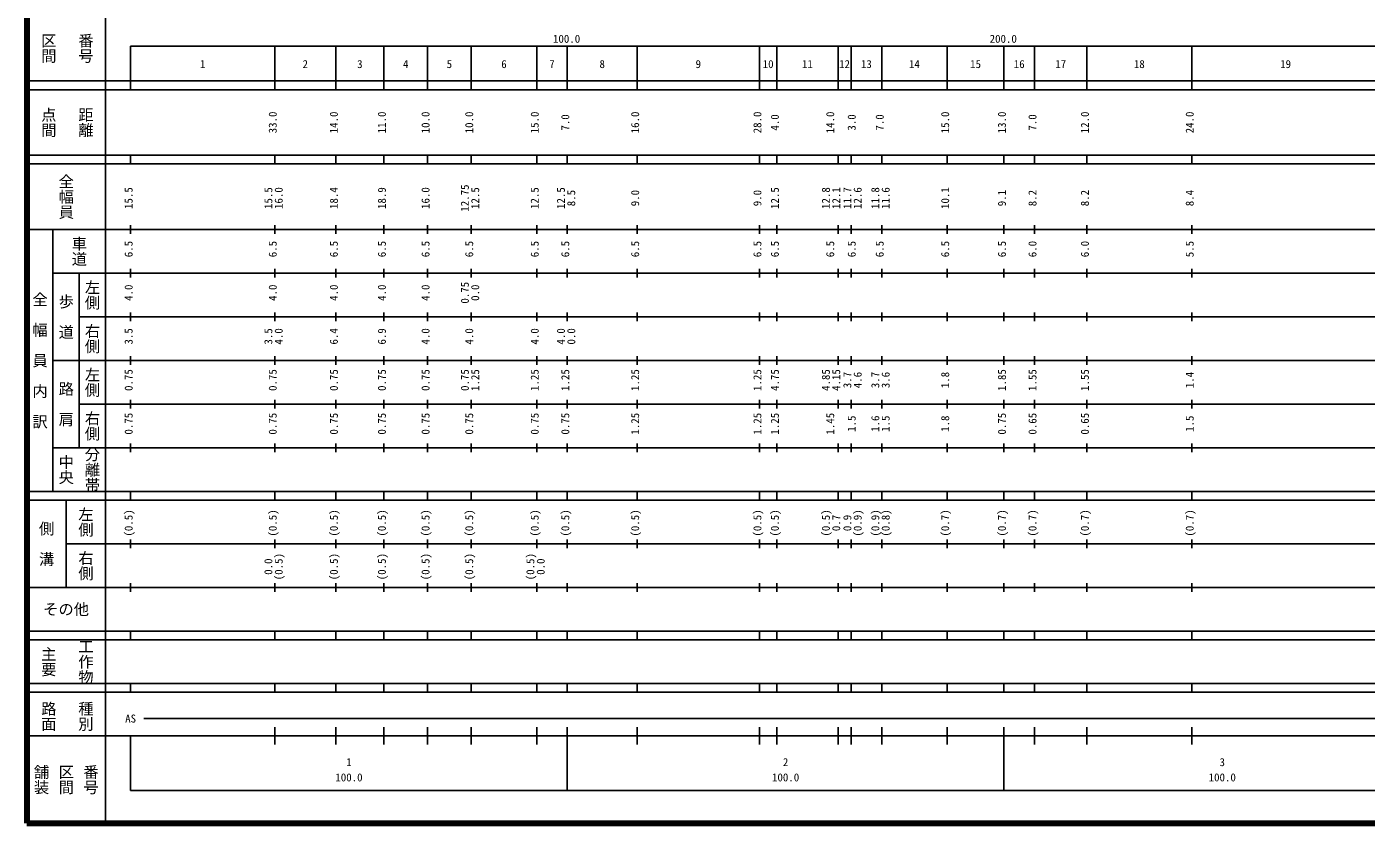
# Model space of a CAD drawing. Units: millimetres on the paper, enlarged 1000 times. Extents: x 40000 to 680000, y 20000 to 380000.
# Drawn here: x 40000 to 346747, y 20000 to 202409 of the extents above; entities that cross this region are included whole.
import ezdxf
from ezdxf.enums import TextEntityAlignment as Align

# ---------------------------------------------------------------- set-up
doc = ezdxf.new("R2010")
doc.units = ezdxf.units.MM
doc.header["$LTSCALE"] = 1000
doc.layers.add('M-TTL', color=2, linetype='Continuous', lineweight=140)
doc.layers.add('M-TTL-BAND', color=7, linetype='Continuous', lineweight=25)
doc.styles.add('@ＭＳ ゴシック', font='')
doc.styles.add('ＭＳ ゴシック', font='')
doc.styles.get('@ＭＳ ゴシック').set_extended_font_data('@MS Gothic')
doc.styles.get('ＭＳ ゴシック').set_extended_font_data('MS Gothic')

msp = doc.modelspace()

# ---------------------------------------------------------------- linework, layer by layer
at = {"layer": 'M-TTL'}
for p, q in [((40000, 380000), (40000, 20000)), ((40000, 20000), (680000, 20000))]:
    msp.add_line(p, q, dxfattribs=at)
at = {"layer": 'M-TTL-BAND'}
for p, q in [((58000, 370000), (58000, 20000)), ((63781, 198000), (63781, 188000)), ((63781, 198000), (579000, 198000)), ((96781, 188000), (96781, 198000)), ((110781, 188000), (110781, 198000)), ((121781, 188000), (121781, 198000)), ((131781, 188000), (131781, 198000)), ((141781, 188000), (141781, 198000)), ((156781, 188000), (156781, 198000)), ((163781, 188000), (163781, 198000)), ((179781, 188000), (179781, 198000)), ((207781, 188000), (207781, 198000)), ((211781, 188000), (211781, 198000)), ((225781, 188000), (225781, 198000)), ((228781, 188000), (228781, 198000)), ((235781, 188000), (235781, 198000)), ((250781, 188000), (250781, 198000)), ((263781, 188000), (263781, 198000)), ((270781, 188000), (270781, 198000)), ((282781, 188000), (282781, 198000)), ((306781, 188000), (306781, 198000)), ((40000, 190000), (579000, 190000)), ((40000, 188000), (579000, 188000)), ((40000, 173000), (579000, 173000)), ((63781, 171000), (63781, 173000)), ((96781, 171000), (96781, 173000)), ((110781, 171000), (110781, 173000)), ((121781, 171000), (121781, 173000)), ((131781, 171000), (131781, 173000)), ((141781, 171000), (141781, 173000)), ((156781, 171000), (156781, 173000)), ((163781, 171000), (163781, 173000)), ((179781, 171000), (179781, 173000)), ((207781, 171000), (207781, 173000)), ((211781, 171000), (211781, 173000)), ((225781, 171000), (225781, 173000)), ((228781, 171000), (228781, 173000)), ((235781, 171000), (235781, 173000)), ((250781, 171000), (250781, 173000)), ((263781, 171000), (263781, 173000)), ((270781, 171000), (270781, 173000)), ((282781, 171000), (282781, 173000)), ((306781, 171000), (306781, 173000)), ((40000, 171000), (579000, 171000)), ((63781, 155000), (63781, 157000)), ((96781, 155000), (96781, 157000)), ((110781, 155000), (110781, 157000)), ((121781, 155000), (121781, 157000)), ((131781, 155000), (131781, 157000)), ((141781, 155000), (141781, 157000)), ((156781, 155000), (156781, 157000)), ((163781, 155000), (163781, 157000)), ((179781, 155000), (179781, 157000)), ((207781, 155000), (207781, 157000)), ((211781, 155000), (211781, 157000)), ((225781, 155000), (225781, 157000)), ((228781, 155000), (228781, 157000)), ((235781, 155000), (235781, 157000)), ((250781, 155000), (250781, 157000)), ((263781, 155000), (263781, 157000)), ((270781, 155000), (270781, 157000)), ((282781, 155000), (282781, 157000)), ((306781, 155000), (306781, 157000)), ((40000, 156000), (579000, 156000)), ((46000, 96000), (46000, 156000)), ((46000, 146000), (579000, 146000)), ((52000, 146000), (52000, 106000)), ((63781, 145000), (63781, 147000)), ((96781, 145000), (96781, 147000)), ((110781, 145000), (110781, 147000)), ((121781, 145000), (121781, 147000)), ((131781, 145000), (131781, 147000)), ((141781, 145000), (141781, 147000)), ((156781, 145000), (156781, 147000)), ((163781, 145000), (163781, 147000)), ((179781, 145000), (179781, 147000)), ((207781, 145000), (207781, 147000)), ((211781, 145000), (211781, 147000)), ((225781, 145000), (225781, 147000)), ((228781, 145000), (228781, 147000)), ((235781, 145000), (235781, 147000)), ((250781, 145000), (250781, 147000)), ((263781, 145000), (263781, 147000)), ((270781, 145000), (270781, 147000)), ((282781, 145000), (282781, 147000)), ((306781, 145000), (306781, 147000)), ((52000, 136000), (579000, 136000)), ((63781, 135000), (63781, 137000)), ((96781, 135000), (96781, 137000)), ((110781, 135000), (110781, 137000)), ((121781, 135000), (121781, 137000)), ((131781, 135000), (131781, 137000)), ((141781, 135000), (141781, 137000)), ((156781, 135000), (156781, 137000)), ((163781, 135000), (163781, 137000)), ((179781, 135000), (179781, 137000)), ((207781, 135000), (207781, 137000)), ((211781, 135000), (211781, 137000)), ((225781, 135000), (225781, 137000)), ((228781, 135000), (228781, 137000)), ((235781, 135000), (235781, 137000)), ((250781, 135000), (250781, 137000)), ((263781, 135000), (263781, 137000)), ((270781, 135000), (270781, 137000)), ((282781, 135000), (282781, 137000)), ((306781, 135000), (306781, 137000)), ((46000, 126000), (579000, 126000)), ((63781, 125000), (63781, 127000)), ((96781, 125000), (96781, 127000)), ((110781, 125000), (110781, 127000)), ((121781, 125000), (121781, 127000)), ((131781, 125000), (131781, 127000)), ((141781, 125000), (141781, 127000)), ((156781, 125000), (156781, 127000)), ((163781, 125000), (163781, 127000)), ((179781, 125000), (179781, 127000)), ((207781, 125000), (207781, 127000)), ((211781, 125000), (211781, 127000)), ((225781, 125000), (225781, 127000)), ((228781, 125000), (228781, 127000)), ((235781, 125000), (235781, 127000)), ((250781, 125000), (250781, 127000)), ((263781, 125000), (263781, 127000)), ((270781, 125000), (270781, 127000)), ((282781, 125000), (282781, 127000)), ((306781, 125000), (306781, 127000)), ((63781, 115000), (63781, 117000)), ((96781, 115000), (96781, 117000)), ((110781, 115000), (110781, 117000)), ((121781, 115000), (121781, 117000)), ((131781, 115000), (131781, 117000)), ((141781, 115000), (141781, 117000)), ((156781, 115000), (156781, 117000)), ((163781, 115000), (163781, 117000)), ((179781, 115000), (179781, 117000)), ((207781, 115000), (207781, 117000)), ((211781, 115000), (211781, 117000)), ((225781, 115000), (225781, 117000)), ((228781, 115000), (228781, 117000)), ((235781, 115000), (235781, 117000)), ((250781, 115000), (250781, 117000)), ((263781, 115000), (263781, 117000)), ((270781, 115000), (270781, 117000)), ((282781, 115000), (282781, 117000)), ((306781, 115000), (306781, 117000)), ((52000, 116000), (579000, 116000)), ((46000, 106000), (579000, 106000)), ((63781, 105000), (63781, 107000)), ((96781, 105000), (96781, 107000)), ((110781, 105000), (110781, 107000)), ((121781, 105000), (121781, 107000)), ((131781, 105000), (131781, 107000)), ((141781, 105000), (141781, 107000)), ((156781, 105000), (156781, 107000)), ((163781, 105000), (163781, 107000)), ((179781, 105000), (179781, 107000)), ((207781, 105000), (207781, 107000)), ((211781, 105000), (211781, 107000)), ((225781, 105000), (225781, 107000)), ((228781, 105000), (228781, 107000)), ((235781, 105000), (235781, 107000)), ((250781, 105000), (250781, 107000)), ((263781, 105000), (263781, 107000)), ((270781, 105000), (270781, 107000)), ((282781, 105000), (282781, 107000)), ((306781, 105000), (306781, 107000)), ((40000, 96000), (579000, 96000)), ((63781, 94000), (63781, 96000)), ((96781, 94000), (96781, 96000)), ((110781, 94000), (110781, 96000)), ((121781, 94000), (121781, 96000)), ((131781, 94000), (131781, 96000)), ((141781, 94000), (141781, 96000)), ((156781, 94000), (156781, 96000)), ((163781, 94000), (163781, 96000)), ((179781, 94000), (179781, 96000)), ((207781, 94000), (207781, 96000)), ((211781, 94000), (211781, 96000)), ((225781, 94000), (225781, 96000)), ((228781, 94000), (228781, 96000)), ((235781, 94000), (235781, 96000)), ((250781, 94000), (250781, 96000)), ((263781, 94000), (263781, 96000)), ((270781, 94000), (270781, 96000)), ((282781, 94000), (282781, 96000)), ((306781, 94000), (306781, 96000)), ((40000, 94000), (579000, 94000)), ((49000, 94000), (49000, 74000)), ((49000, 84000), (579000, 84000)), ((63781, 83000), (63781, 85000)), ((96781, 83000), (96781, 85000)), ((110781, 83000), (110781, 85000)), ((121781, 83000), (121781, 85000)), ((131781, 83000), (131781, 85000)), ((141781, 83000), (141781, 85000)), ((156781, 83000), (156781, 85000)), ((163781, 83000), (163781, 85000)), ((179781, 83000), (179781, 85000)), ((207781, 83000), (207781, 85000)), ((211781, 83000), (211781, 85000)), ((225781, 83000), (225781, 85000)), ((228781, 83000), (228781, 85000)), ((235781, 83000), (235781, 85000)), ((250781, 83000), (250781, 85000)), ((263781, 83000), (263781, 85000)), ((270781, 83000), (270781, 85000)), ((282781, 83000), (282781, 85000)), ((306781, 83000), (306781, 85000)), ((40000, 74000), (579000, 74000)), ((63781, 73000), (63781, 75000)), ((96781, 73000), (96781, 75000)), ((110781, 73000), (110781, 75000)), ((121781, 73000), (121781, 75000)), ((131781, 73000), (131781, 75000)), ((141781, 73000), (141781, 75000)), ((156781, 73000), (156781, 75000)), ((163781, 73000), (163781, 75000)), ((179781, 73000), (179781, 75000)), ((207781, 73000), (207781, 75000)), ((211781, 73000), (211781, 75000)), ((225781, 73000), (225781, 75000)), ((228781, 73000), (228781, 75000)), ((235781, 73000), (235781, 75000)), ((250781, 73000), (250781, 75000)), ((263781, 73000), (263781, 75000)), ((270781, 73000), (270781, 75000)), ((282781, 73000), (282781, 75000)), ((306781, 73000), (306781, 75000)), ((40000, 64000), (579000, 64000)), ((40000, 62000), (579000, 62000)), ((63781, 62000), (63781, 64000)), ((96781, 62000), (96781, 64000)), ((110781, 62000), (110781, 64000)), ((121781, 62000), (121781, 64000)), ((131781, 62000), (131781, 64000)), ((141781, 62000), (141781, 64000)), ((156781, 62000), (156781, 64000)), ((163781, 62000), (163781, 64000)), ((179781, 62000), (179781, 64000)), ((207781, 62000), (207781, 64000)), ((211781, 62000), (211781, 64000)), ((225781, 62000), (225781, 64000)), ((228781, 62000), (228781, 64000)), ((235781, 62000), (235781, 64000)), ((250781, 62000), (250781, 64000)), ((263781, 62000), (263781, 64000)), ((270781, 62000), (270781, 64000)), ((282781, 62000), (282781, 64000)), ((306781, 62000), (306781, 64000)), ((40000, 52000), (579000, 52000)), ((40000, 50000), (579000, 50000)), ((63781, 50000), (63781, 52000)), ((96781, 50000), (96781, 52000)), ((110781, 50000), (110781, 52000)), ((121781, 50000), (121781, 52000)), ((131781, 50000), (131781, 52000)), ((141781, 50000), (141781, 52000)), ((156781, 50000), (156781, 52000)), ((163781, 50000), (163781, 52000)), ((179781, 50000), (179781, 52000)), ((207781, 50000), (207781, 52000)), ((211781, 50000), (211781, 52000)), ((225781, 50000), (225781, 52000)), ((228781, 50000), (228781, 52000)), ((235781, 50000), (235781, 52000)), ((250781, 50000), (250781, 52000)), ((263781, 50000), (263781, 52000)), ((270781, 50000), (270781, 52000)), ((282781, 50000), (282781, 52000)), ((306781, 50000), (306781, 52000)), ((66781, 44000), (569781, 44000)), ((40000, 40000), (579000, 40000)), ((63781, 40000), (63781, 27500)), ((96781, 38000), (96781, 42000)), ((110781, 38000), (110781, 42000)), ((121781, 38000), (121781, 42000)), ((131781, 38000), (131781, 42000)), ((141781, 38000), (141781, 42000)), ((156781, 38000), (156781, 42000)), ((163781, 27500), (163781, 42000)), ((179781, 38000), (179781, 42000)), ((207781, 38000), (207781, 42000)), ((211781, 38000), (211781, 42000)), ((225781, 38000), (225781, 42000)), ((228781, 38000), (228781, 42000)), ((235781, 38000), (235781, 42000)), ((250781, 38000), (250781, 42000)), ((263781, 27500), (263781, 42000)), ((270781, 38000), (270781, 42000)), ((282781, 38000), (282781, 42000)), ((306781, 38000), (306781, 42000)), ((63781, 27500), (579000, 27500))]:
    msp.add_line(p, q, dxfattribs=at)

# ---------------------------------------------------------------- texts
at = {"layer": 'M-TTL-BAND', "style": '@ＭＳ ゴシック'}
for s, p in [('区間', (45000, 197500)), ('番号', (53500, 197500)), ('点間', (45000, 180500)), ('距離', (53500, 180500)), ('全幅員', (49000, 163500)), ('車道', (52000, 151000)), ('左側', (55000, 141000)), ('全\u3000幅\u3000員\u3000内\u3000訳', (43000, 126000)), ('歩\u3000道', (49000, 136000)), ('右側', (55000, 131000)), ('左側', (55000, 121000)), ('路\u3000肩', (49000, 116000)), ('右側', (55000, 111000)), ('中央', (49000, 101000)), ('分離帯', (55000, 101000)), ('左側', (53500, 89000)), ('側\u3000溝', (44500, 84000)), ('右側', (53500, 79000)), ('工作物', (53500, 57000)), ('主要', (45000, 57000)), ('路面', (45000, 44500)), ('種別', (53500, 44500)), ('舗装', (43333, 30000)), ('区間', (49000, 30000)), ('番号', (54667, 30000))]:
    msp.add_text(s, height=2566, rotation=270, dxfattribs=at).set_placement(p, align=Align.MIDDLE_CENTER)
at = {"layer": 'M-TTL-BAND', "style": 'ＭＳ ゴシック'}
for s, p in [('100.0', (163625, 198195)), ('200.0', (263625, 198195)), ('1', (80281, 192405)), ('2', (103781, 192405)), ('3', (116281, 192405)), ('4', (126781, 192405)), ('5', (136781, 192405)), ('6', (149281, 192405)), ('7', (160281, 192405)), ('8', (171781, 192405)), ('9', (193781, 192405)), ('10', (209781, 192405)), ('11', (218781, 192405)), ('12', (227281, 192405)), ('13', (232281, 192405)), ('14', (243281, 192405)), ('15', (257281, 192405)), ('16', (267281, 192405)), ('17', (276781, 192405)), ('18', (294781, 192405)), ('19', (328281, 192405)), ('AS', (63781, 42500)), ('1', (113781, 32523)), ('2', (213781, 32523)), ('3', (313781, 32523)), ('100.0', (113781, 29033)), ('100.0', (213781, 29033)), ('100.0', (313781, 29033))]:
    msp.add_text(s, height=1833, dxfattribs=at).set_placement(p, align=Align.BOTTOM_CENTER)
for s, p in [('33.0', (97781, 180500)), ('14.0', (111781, 180500)), ('11.0', (122781, 180500)), ('10.0', (132781, 180500)), ('10.0', (142781, 180500)), ('15.0', (157781, 180500)), ('7.0', (164781, 180500)), ('16.0', (180781, 180500)), ('28.0', (208781, 180500)), ('4.0', (212781, 180500)), ('14.0', (225458, 180500)), ('3.0', (230371, 180500)), ('7.0', (236781, 180500)), ('15.0', (251781, 180500)), ('13.0', (264781, 180500)), ('7.0', (271781, 180500)), ('12.0', (283781, 180500)), ('24.0', (307781, 180500)), ('12.75', (141781, 163174)), ('15.5', (64781, 163174)), ('15.5', (96781, 163174)), ('16.0', (99151, 163174)), ('18.4', (111781, 163174)), ('18.9', (122781, 163174)), ('16.0', (132781, 163174)), ('12.5', (144151, 163174)), ('12.5', (157781, 163174)), ('12.5', (163781, 163174)), ('8.5', (166151, 163174)), ('9.0', (180781, 163174)), ('9.0', (208781, 163174)), ('12.5', (212781, 163174)), ('12.8', (224458, 163174)), ('12.1', (226828, 163174)), ('11.7', (229371, 163174)), ('12.6', (231741, 163174)), ('11.8', (235781, 163174)), ('11.6', (238151, 163174)), ('10.1', (251781, 163174)), ('9.1', (264781, 163174)), ('8.2', (271781, 163174)), ('8.2', (283781, 163174)), ('8.4', (307781, 163174)), ('6.5', (64781, 151500)), ('6.5', (97781, 151500)), ('6.5', (111781, 151500)), ('6.5', (122781, 151500)), ('6.5', (132781, 151500)), ('6.5', (142781, 151500)), ('6.5', (157781, 151500)), ('6.5', (164781, 151500)), ('6.5', (180781, 151500)), ('6.5', (208781, 151500)), ('6.5', (212781, 151500)), ('6.5', (225458, 151500)), ('6.5', (230371, 151500)), ('6.5', (236781, 151500)), ('6.5', (251781, 151500)), ('6.5', (264781, 151500)), ('6.0', (271781, 151500)), ('6.0', (283781, 151500)), ('5.5', (307781, 151500)), ('4.0', (64781, 141500)), ('4.0', (97781, 141500)), ('4.0', (111781, 141500)), ('4.0', (122781, 141500)), ('4.0', (132781, 141500)), ('0.75', (141781, 141500)), ('0.0', (144151, 141500)), ('3.5', (64781, 131500)), ('3.5', (96781, 131500)), ('4.0', (99151, 131500)), ('6.4', (111781, 131500)), ('6.9', (122781, 131500)), ('4.0', (132781, 131500)), ('4.0', (142781, 131500)), ('4.0', (157781, 131500)), ('4.0', (163781, 131500)), ('0.0', (166151, 131500)), ('0.75', (64781, 121500)), ('0.75', (97781, 121500)), ('0.75', (111781, 121500)), ('0.75', (122781, 121500)), ('0.75', (132781, 121500)), ('0.75', (141781, 121500)), ('1.25', (144151, 121500)), ('1.25', (157781, 121500)), ('1.25', (164781, 121500)), ('1.25', (180781, 121500)), ('1.25', (208781, 121500)), ('4.75', (212781, 121500)), ('4.85', (224458, 121500)), ('4.15', (226828, 121500)), ('3.7', (229371, 121500)), ('4.6', (231741, 121500)), ('3.7', (235781, 121500)), ('3.6', (238151, 121500)), ('1.8', (251781, 121500)), ('1.85', (264781, 121500)), ('1.55', (271781, 121500)), ('1.55', (283781, 121500)), ('1.4', (307781, 121500)), ('0.75', (64781, 111500)), ('0.75', (97781, 111500)), ('0.75', (111781, 111500)), ('0.75', (122781, 111500)), ('0.75', (132781, 111500)), ('0.75', (142781, 111500)), ('0.75', (157781, 111500)), ('0.75', (164781, 111500)), ('1.25', (180781, 111500)), ('1.25', (208781, 111500)), ('1.25', (212781, 111500)), ('1.45', (225458, 111500)), ('0.75', (264781, 111500)), ('0.65', (271781, 111500)), ('0.65', (283781, 111500)), ('1.5', (230371, 111500)), ('1.6', (235781, 111500)), ('1.5', (238151, 111500)), ('1.8', (251781, 111500)), ('1.5', (307781, 111500)), ('(0.5)', (64781, 88764)), ('(0.5)', (97781, 88764)), ('(0.5)', (111781, 88764)), ('(0.5)', (122781, 88764)), ('(0.5)', (132781, 88764)), ('(0.5)', (142781, 88764)), ('(0.5)', (157781, 88764)), ('(0.5)', (164781, 88764)), ('(0.5)', (180781, 88764)), ('(0.5)', (208781, 88764)), ('(0.5)', (212781, 88764)), ('(0.5)', (224458, 88764)), ('0.7', (226828, 88764)), ('0.9', (229371, 88764)), ('(0.9)', (231741, 88764)), ('(0.9)', (235781, 88764)), ('(0.8)', (238151, 88764)), ('(0.7)', (251781, 88764)), ('(0.7)', (264781, 88764)), ('(0.7)', (271781, 88764)), ('(0.7)', (283781, 88764)), ('(0.7)', (307781, 88764)), ('0.0', (96781, 78764)), ('(0.5)', (99151, 78764)), ('(0.5)', (111781, 78764)), ('(0.5)', (122781, 78764)), ('(0.5)', (132781, 78764)), ('(0.5)', (142781, 78764)), ('(0.5)', (156781, 78764)), ('0.0', (159151, 78764))]:
    msp.add_text(s, height=1833, rotation=90, dxfattribs=at).set_placement(p, align=Align.BOTTOM_CENTER)
msp.add_text('その他', height=2566, dxfattribs=at).set_placement((49000, 69000), align=Align.MIDDLE_CENTER)

doc.saveas('drawing.dxf')
